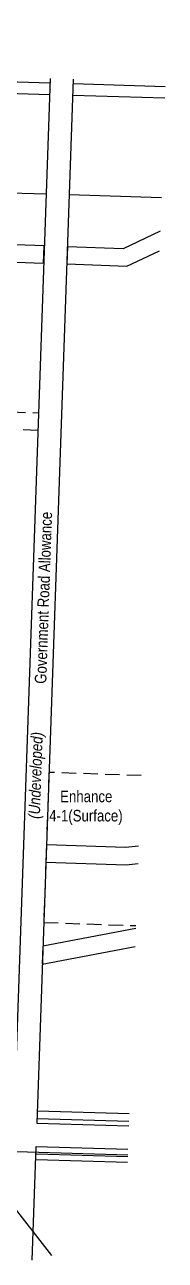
# Model space of a CAD drawing. Extents: x 337432 to 345408, y 5808486 to 5816348.
# Drawn here: x 340868 to 340989, y 5808560 to 5809630 of the extents above; entities that cross this region are included whole.
import ezdxf
from ezdxf.enums import TextEntityAlignment as Align

# ---------------------------------------------------------------- set-up
doc = ezdxf.new("R2010")
doc.units = 0
doc.header["$LTSCALE"] = 5
doc.linetypes.add('foc-ACCESSROAD', pattern=[3.75, 2.5, -1.25])
doc.linetypes.add('foc-QUARTERLINE', pattern=[33, 25, -3, 2, -3])
for name, color, linetype in [('AS-POWER', 104, 'foc-POWER'), ('AS-TELEPHONE', 224, 'foc-TEL'), ('C-RW', 13, 'Continuous'), ('C-WS', 13, 'foc-ACCESSROAD'), ('F-RW', 190, 'Continuous'), ('L-ROAD-T', 7, 'Continuous'), ('L-SEC', 7, 'Continuous'), ('L-SECQ', 8, 'foc-QUARTERLINE'), ('L-TITLEDB', 4, 'Continuous')]:
    doc.layers.add(name, color=color, linetype=linetype)
doc.layers.add('C-WS-T', color=13, linetype='Continuous', lineweight=9)
doc.layers.add('T-TEXT', color=48, linetype='Continuous', lineweight=18)
doc.styles.add('80L', font='', dxfattribs={"height": 10})
doc.styles.add('80LS', font='', dxfattribs={"height": 10})
doc.styles.add('foc-LtypeFont', font='', dxfattribs={"height": 7.35})
doc.styles.get('80L').set_extended_font_data('Arial Narrow')
doc.styles.get('80LS').set_extended_font_data('Arial Narrow', italic=True)
doc.styles.get('foc-LtypeFont').set_extended_font_data('Arial Narrow')
doc.linetypes.add('foc-POWER', pattern='A,6,-1,["P",foc-LtypeFont,S=0.2,R=0,X=-0.625,Y=-0.75],-1.24,4', length=12.24)
doc.linetypes.add('foc-TEL', pattern='A,2,-1,["T",foc-LtypeFont,S=0.2,R=0,X=-0.425,Y=-0.75],-1.24,8', length=12.24)
doc.linetypes.add('foc-TEL-NOLINE', pattern='A,0,-2,["T",foc-LtypeFont,S=0.2,R=0,X=-0.425,Y=-0.75],-10.24', length=12.24)

msp = doc.modelspace()

# ---------------------------------------------------------------- linework, layer by layer
at = {"layer": 'AS-POWER', "flags": 128}
msp.add_lwpolyline([(340815.322, 5808660.74), (340890.825, 5808564.262)], dxfattribs=at)
at = {"layer": 'AS-TELEPHONE', "linetype": 'foc-TEL-NOLINE', "flags": 128}
msp.add_lwpolyline([(340049.827, 5808678.601), (340956.904, 5808651.393)], dxfattribs=at)
at = {"layer": 'C-RW', "flags": 128}
for points in [[(339530.72, 5808952.604), (339642.545, 5808972.036), (340170.157, 5809143.271), (340541.101, 5809339.643), (340747.523, 5809428.33), (340883.984, 5809423.556), (340884.512, 5809438.55), (340744.694, 5809443.45), (340534.627, 5809353.189), (340164.291, 5809157.137), (339638.927, 5808986.633), (339514.947, 5808965.088)], [(340985.001, 5809451.177), (340952.955, 5809436.109), (340904.616, 5809437.84), (340904.088, 5809422.846), (340956.046, 5809420.982), (340984.409, 5809434.313)], [(340966.3, 5808918.828), (340954.986, 5808917.52), (340886.447, 5808919.931), (340885.919, 5808904.94), (340955.577, 5808902.49), (340965.767, 5808903.666)], [(340963.792, 5808847.44), (340883.351, 5808832.228), (340882.802, 5808816.618), (340963.243, 5808831.827)]]:
    msp.add_lwpolyline(points, dxfattribs=at)
at = {"layer": 'C-WS', "flags": 128}
for points in [[(340743.455, 5809298.366), (340879.321, 5809294.018)], [(340878.833, 5809278.789), (340742.967, 5809283.138)]]:
    msp.add_lwpolyline(points, dxfattribs=at)
at = {"layer": 'C-WS'}
msp.add_lwpolyline([(340968.442, 5808979.822), (340888.627, 5808982.626), (340884.062, 5808852.706), (340963.878, 5808849.902)], dxfattribs=at)
at = {"layer": 'F-RW', "flags": 128}
for points in [[(339272.136, 5809630.047), (340889.461, 5809579.75)], [(339271.814, 5809619.994), (340889.11, 5809569.698)], [(340909.565, 5809579.125), (340989.409, 5809576.641)], [(340909.213, 5809569.073), (340989.056, 5809566.59)]]:
    msp.add_lwpolyline(points, dxfattribs=at)
at = {"layer": 'L-SEC'}
for p, q in [((340889.576, 5809583.479), (340858.097, 5808679.495)), ((340874.062, 5808560.134), (340877.5, 5808658.774))]:
    msp.add_line(p, q, dxfattribs=at)
for points in [[(340909.676, 5809582.779), (340878.2, 5808678.875), (340957.786, 5808676.499)], [(340877.5, 5808658.774), (340957.08, 5808656.398)]]:
    msp.add_lwpolyline(points, dxfattribs=at)
at = {"layer": 'L-SECQ'}
for p, q in [((340112.405, 5809507.909), (340886.099, 5809483.559)), ((340906.202, 5809482.906), (340986.025, 5809480.313))]:
    msp.add_line(p, q, dxfattribs=at)
at = {"layer": 'L-TITLEDB'}
for p, q in [((340878.568, 5808689.441), (340958.16, 5808687.122)), ((340878.387, 5808682.867), (340957.929, 5808680.549)), ((340877.679, 5808652.403), (340956.859, 5808650.096)), ((340877.509, 5808647.527), (340956.688, 5808645.22))]:
    msp.add_line(p, q, dxfattribs=at)

# ---------------------------------------------------------------- texts
at = {"layer": 'C-WS-T', "insert": (340888.71, 5808966.815), "char_height": 9.99783, "attachment_point": 1, "style": '80L'}
msp.add_mtext_dynamic_manual_height_columns('\\pi9.61446;Enhance\\P\\pi0.10765;4-1(Surface)', width=63.03932, gutter_width=49.989, heights=[0], dxfattribs=at)
at = {"layer": 'L-ROAD-T', "style": '80L'}
msp.add_text('Government Road Allowance', height=10, rotation=88.03228, dxfattribs=at).set_placement((340883.81, 5809133.813), align=Align.MIDDLE_CENTER)
at = {"layer": 'T-TEXT', "style": '80LS'}
msp.add_text('(Undeveloped)', height=10, rotation=88.03228, dxfattribs=at).set_placement((340876.97, 5808980.025), align=Align.MIDDLE_CENTER)

doc.saveas('drawing.dxf')
